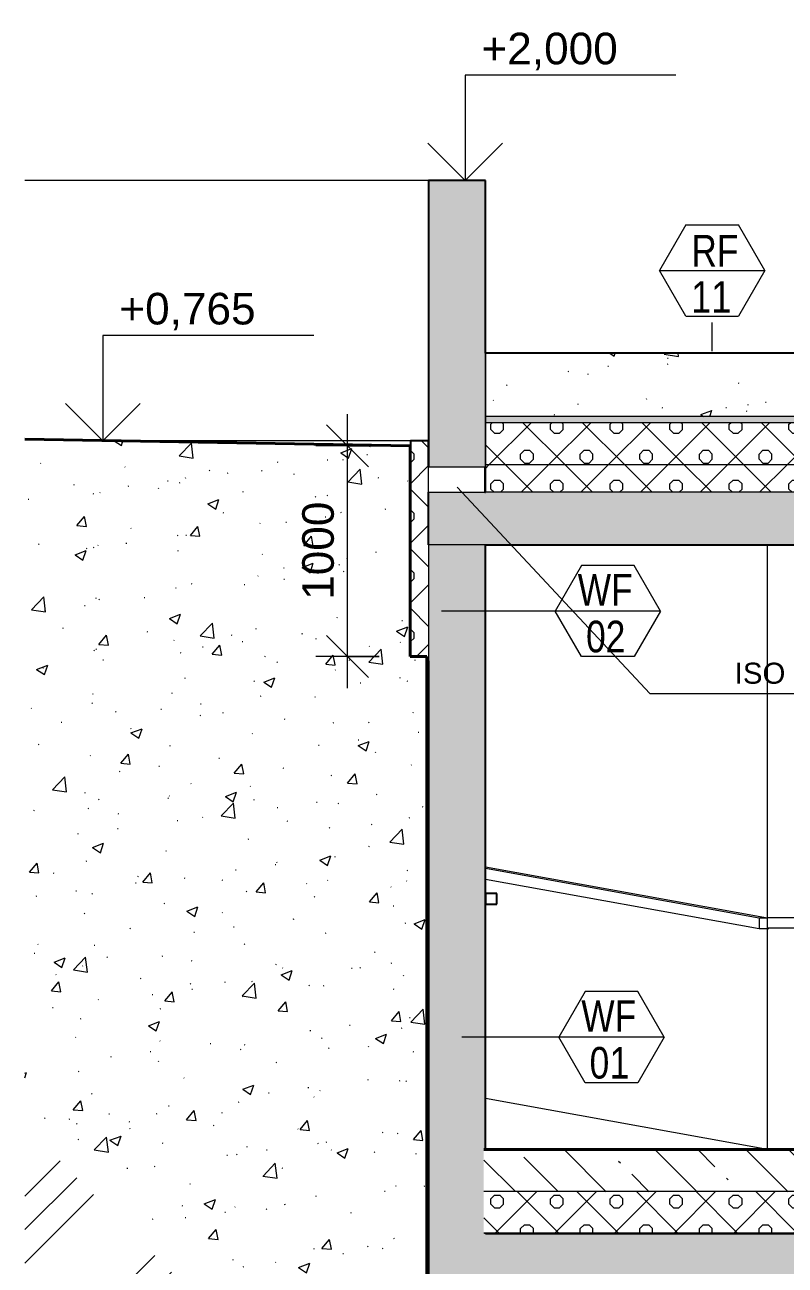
# Model space of a CAD drawing. Header units: millimetres. Extents: x -7743 to 191930, y -8645 to 72638.
# Drawn here: x -7743 to -4135, y -3149 to 2739 of the extents above; entities that cross this region are included whole.
import ezdxf

# ---------------------------------------------------------------- set-up
doc = ezdxf.new("R2010")
doc.units = ezdxf.units.MM
for name, color, linetype, lineweight in [('A-____-____-DIMS', 9, 'Continuous', 5), ('A-____-____-DIMS-100', 9, 'Continuous', 5), ('A-DETL-____-THIN', 9, 'Continuous', 9), ('A-DETL-____-WIDE', 9, 'Continuous', 40), ('A-DETL-GENF-OTLN', 9, 'Continuous', 9), ('A-FLOR-____-IDEN', 9, 'Continuous', 9), ('A-FLOR-____-MCUT', 9, 'Continuous', 25), ('A-FLOR-____-PATT', 9, 'Continuous', 25), ('A-FLOR-HRAL-MCUT', 9, 'Continuous', 25), ('A-FLOR-HRAL-OTLN', 9, 'Continuous', 9), ('A-FLOR-LEVL-OTLN', 9, 'Continuous', 9), ('A-WALL-____-MCUT', 9, 'Continuous', 25), ('A-WALL-____-OTLN', 9, 'Continuous', 9), ('A-WALL-____-PATT', 9, 'Continuous', 25), ('G-____-____-DIMS', 9, 'Continuous', 5), ('G-____-____-TEXT', 9, 'Continuous', 5), ('I-WALL-____-OTLN', 9, 'Continuous', 9)]:
    doc.layers.add(name, color=color, linetype=linetype, lineweight=lineweight)
doc.styles.add('Arial', font='arial.ttf', dxfattribs={"height": 150})
doc.styles.add('Arial Narrow', font='ARIALN.TTF', dxfattribs={"height": 150})
doc.styles.add('Arial_2', font='arial.ttf', dxfattribs={"height": 100})
doc.styles.add('Arial_3', font='arial.ttf', dxfattribs={"width": 0.8, "height": 150})
doc.dimstyles.new('Inner_Dimensions', dxfattribs={"dimscale": 304.8, "dimtxt": 153.03891, "dimasz": 0.656168, "dimexe": 0.492126, "dimexo": 0.0625, "dimgap": 0.065617, "dimtad": 1, "dimdec": 0, "dimzin": 0, "dimdsep": 46, "dimtxsty": 'Arial', "dimblk1": 'OBLIQUE', "dimblk2": 'OBLIQUE', "dimsah": 1, "dimcen": 0.09, "dimdle": 0.492126, "dimazin": 0, "dimtfac": 1, "dimtdec": 4, "dimtix": 1, "dimtmove": 0, "dimatfit": 3, "dimfxl": 0.492126, "dimfxlon": 1, "dimtvp": 1, "dimtolj": 1, "dimtzin": 0, "dimlwd": 9, "dimlwe": 9, "dimarcsym": 2})
pattern_1 = [(45, (765.94, 1865.4), (-141.4214, 141.4214), []), (0, (991.29, 1931.64), (141.421, 141.421), [25, -257.843]), (45, (1016.29, 1931.64), (-141.4214, 141.4214), [25, -175]), (90, (1033.96, 1949.32), (-141.421, 141.421), [25, -257.843]), (135, (1033.96, 1974.32), (-141.4214, -141.4214), [25, -175]), (0, (991.29, 1992), (141.421, 141.421), [25, -257.843]), (45, (973.6, 1974.32), (-141.4214, 141.4214), [25, -175]), (90, (973.61, 1949.32), (-141.421, 141.421), [25, -257.843]), (135, (991.29, 1931.64), (-141.4214, -141.4214), [25, -175]), (135, (958.79, 1865.4), (-141.4214, -141.4214), [])]
pattern_2 = [(50, (695.23, 1865.4), (537.945, -47.064), [56.25, -618.75]), (355, (695.23, 1865.4), (-104.064, 564.144), [45, -495]), (100.451, (740.06, 1861.5), (433.886, 517.077), [47.805, -525.857]), (46.184, (695.23, 2015.4), (800.43, -124.14), [84.375, -928.125]), (96.636, (761.9, 2005.06), (700.99, 730.593), [71.71, -788.785]), (351.184, (695.2, 2015.4), (701, 730.586), [67.5, -742.5]), (21, (770.23, 1977.9), (447.68, -301.964), [56.25, -618.75]), (326, (770.23, 1977.9), (182.487, 543.863), [45, -495]), (71.451, (807.54, 1952.74), (630.17, 241.893), [47.805, -525.857]), (37.5, (695.23, 1865.4), (9.12, 249.6704), [3.353, -485.647, 3.353, -499.147, -496.875]), (37.5, (695.23, 1865.4), (9.12, 249.6704), [-991.5, 3.353, -493.522]), (7.5, (695.23, 1865.4), (197.302, 295.809), [3.353, -283.147, 3.353, -474.397, -189.375]), (7.5, (695.23, 1865.4), (197.302, 295.809), [-764.25, 3.353, -186.022]), (327.5, (527.98, 1865.4), (400.367, -16.916), [3.353, -184.147, 3.353, -581.647, -776.25]), (327.5, (527.98, 1865.4), (400.367, -16.916), [-772.5, 3.353, -772.897]), (317.5, (453, 1865.4), (437.39, 75.079), [3.353, -240.397, 3.353, -385.147, -551.25]), (317.5, (453, 1865.4), (437.39, 75.079), [-632.25, 3.353, -547.897])]

# ---------------------------------------------------------------- blocks, each defined once
blk = doc.blocks.new('Ramp - Ramp-1379945-ŘEZ A-A OBJEKT A')
at = {"layer": 'A-FLOR-LEVL-OTLN'}
for p, q in [((-4218.8, -2600), (-5557.8, -2357.9)), ((-4218.8, -3000), (-4218.8, -2995.3))]:
    blk.add_line(p, q, dxfattribs=at)
blk = doc.blocks.new('Top Rail Type - Top Rail_Internal_-2231834-ŘEZ A-A OBJEKT A')
at = {"layer": 'A-FLOR-HRAL-OTLN'}
for p, q in [((-5557.8, -1257.9), (-4218.5, -1500.1)), ((-4259, -1501.1), (-5557.8, -1266.3)), ((-5557.8, -1316.4), (-4259, -1551.2)), ((-4259, -1501.1), (-4259, -1551.2)), ((-4218.5, -1501.1), (-4259, -1501.1)), ((-4259, -1551.2), (-4212.6, -1551.2)), ((-4212.6, -1551.2), (-4212.6, -1550))]:
    blk.add_line(p, q, dxfattribs=at)
blk = doc.blocks.new('Railing - Railing-2231868-ŘEZ A-A OBJEKT A')
at = {"layer": 'A-FLOR-HRAL-MCUT'}
for p, q in [((-5557.8, -1385.3), (-5557.8, -1435.3)), ((-5504, -1385.3), (-5557.8, -1385.3)), ((-5504, -1435.3), (-5504, -1385.3)), ((-5557.8, -1435.3), (-5504, -1435.3))]:
    blk.add_line(p, q, dxfattribs=at)
blk = doc.blocks.new('Top Rail Type - Top Rail_Internal_-2232327-ŘEZ A-A OBJEKT A')
at = {"layer": 'A-FLOR-HRAL-OTLN'}
for p, q in [((-5557.8, -1385.3), (-5557.8, -1435.3)), ((-5504, -1385.3), (-5557.8, -1385.3)), ((-5504, -1435.3), (-5504, -1385.3)), ((-5557.8, -1435.3), (-5504, -1435.3))]:
    blk.add_line(p, q, dxfattribs=at)
blk = doc.blocks.new('Top Rail Type - Top Rail_Internal_-2386869-ŘEZ A-A OBJEKT A')
at = {"layer": 'A-FLOR-HRAL-OTLN'}
for p, q in [((-4218.5, -1550), (-4218.5, -1500)), ((-3385, -1500), (-4218.5, -1500)), ((-3385, -1500), (-3385, -1550)), ((-3385, -1550), (-4218.5, -1550))]:
    blk.add_line(p, q, dxfattribs=at)
blk = doc.blocks.new('Spot Elevations - Default-792506-ŘEZ A-A OBJEKT A')
at = {"layer": 'G-____-____-DIMS', "lineweight": 9}
for p, q in [((1364, 1900), (364, 1900)), ((364, 1900), (364, 1400)), ((187.2, 1576.8), (364, 1400)), ((364, 1400), (540.8, 1576.8))]:
    blk.add_line(p, q, dxfattribs=at)
blk = doc.blocks.new('N_Floor Tag - Standard-1821837-ŘEZ A-A OBJEKT A')
at = {"layer": 'A-FLOR-____-IDEN'}
for p, q in [((-4607, 1789.3), (-4732, 1572.8)), ((-4607, 1789.3), (-4357, 1789.3)), ((-4232, 1572.8), (-4357, 1789.3)), ((-4607, 1356.3), (-4732, 1572.8)), ((-4732, 1572.8), (-4232, 1572.8)), ((-4232, 1572.8), (-4357, 1356.3)), ((-4607, 1356.3), (-4357, 1356.3))]:
    blk.add_line(p, q, dxfattribs=at)
at = {"layer": 'A-FLOR-____-IDEN', "lineweight": 5, "insert": (-4580.5, 1741.8), "char_height": 150, "width": 275.781, "attachment_point": 1, "style": 'Arial_3'}
blk.add_mtext('RF', dxfattribs=at)
blk = doc.blocks.new('DIMBLOCK67-ŘEZ A-A OBJEKT A')
at = {"layer": 'A-____-____-DIMS-100', "lineweight": 9}
for p, q in [((-6212, -410), (-6212, 890.4)), ((-6212, 740.4), (-6312, 840.4)), ((-6062, 740.4), (-6362, 740.4)), ((-6212, 740.4), (-6112, 640.4)), ((-6212, 740.4), (-6062, 740.4)), ((-6212, -260), (-6312, -160)), ((-6062, -260), (-6362, -260)), ((-6212, -260), (-6112, -360)), ((-6212, -260), (-6062, -260))]:
    blk.add_line(p, q, dxfattribs=at)
at = {"layer": 'A-____-____-DIMS-100', "color": 0, "lineweight": 9, "insert": (-6426.8, 9.5), "char_height": 150, "width": 553.765, "attachment_point": 1, "rotation": 90, "line_spacing_factor": 0.941778, "style": 'Arial'}
blk.add_mtext('1000', dxfattribs=at)
blk = doc.blocks.new('_Oblique')
at = {"color": 0, "linetype": 'ByBlock', "lineweight": -2}
blk.add_line((-0.5, -0.5), (0.5, 0.5), dxfattribs=at)

msp = doc.modelspace()

# ---------------------------------------------------------------- hatches: boundary and pattern name
at = {"layer": 'A-DETL-GENF-OTLN', "lineweight": 5}
h = msp.add_hatch(dxfattribs=at)
h.set_pattern_fill('FP_9', color=8, style=0, pattern_type=2)
h.set_pattern_definition(pattern_2)
h.paths.add_polyline_path([(-5835, -3500), (-5835, -260), (-5915, -260), (-5915, 740.4), (-7742.8, 772), (-7742.8, -2487.2), (-6730, -3500)])
h = msp.add_hatch(dxfattribs=at)
h.set_pattern_fill('FP_12', color=50, style=0, pattern_type=2)
h.set_pattern_definition([(45, (695.23, 1865.4), (-449.013, 449.013), []), (45, (854, 1865.4), (0, 898.026), []), (45, (536.5, 1865.4), (0, 898.026), [])])
h.paths.add_polyline_path([(27260.2, -5050.2), (27260.2, -460.7), (25354.8, -310.2), (25165, -500), (25165, -5050.2), (25330, -5050.2)])
h.paths.add_polyline_path([(14134.1, -5050.2), (24865, -5050.2), (24865, -3500), (-6730, -3500), (-7742.8, -2487.2), (-7742.8, -5050.2), (9758.7, -5050.2)])
h.paths.add_polyline_path([(27260.2, -310.3), (27260.2, -260.1), (25540.8, -124.2), (25494.3, -170.7), (26917.7, -283.2)])
h = msp.add_hatch(dxfattribs=at)
h.set_pattern_fill('FP_10', color=50, style=0, pattern_type=2)
h.set_pattern_definition([(315, (695.23, 1865.4), (215.526, 215.526), []), (315, (695.23, 2068.6), (215.526, 215.526), [127, -76.2, 12.7, -76.2, -127]), (315, (695.23, 2068.6), (215.526, 215.526), [-292.1, 127, 0])])
h.paths.add_polyline_path([(3015, -3045.3), (3015, -3000), (-3385, -2600), (-5565, -2600), (-5565, -2800), (-3367.4, -2801.1), (-185, -3000), (-260, -3000), (-260, -3045.3), (1008, -3045.3)])
h = msp.add_hatch(dxfattribs=at)
h.set_pattern_fill('FP_2', color=50, style=0, pattern_type=2)
h.set_pattern_definition(pattern_1)
h.paths.add_polyline_path([(-3385, -2995.3), (-3385, -2800), (-5565, -2800), (-5565, -2995.3)])
at = {"layer": 'A-FLOR-____-PATT', "lineweight": 5}
h = msp.add_hatch(dxfattribs=at)
h.set_pattern_fill('FP_9', color=256, style=0, pattern_type=2)
h.set_pattern_definition(pattern_2)
h.paths.add_polyline_path([(-5557.8, 880), (-340, 880), (-340, 1180), (-5557.8, 1180)])
msp.add_hatch(color=256, dxfattribs=at).paths.add_polyline_path([(-5557.8, 850), (-340, 850), (-340, 880), (-5557.8, 880)])
h = msp.add_hatch(dxfattribs=at)
h.set_pattern_fill('FP_2', color=256, style=0, pattern_type=2)
h.set_pattern_definition(pattern_1)
h.paths.add_polyline_path([(-340, 650), (-340, 850), (-5557.8, 850), (-5557.8, 650), (-1179.7, 650)])
h = msp.add_hatch(dxfattribs=at)
h.set_pattern_fill('FP_2', color=256, style=0, pattern_type=2)
h.set_pattern_definition(pattern_1)
h.paths.add_polyline_path([(-5557.8, 520), (-340, 520), (-340, 650), (-5557.8, 650)])
at = {"layer": 'A-FLOR-____-PATT', "lineweight": 9}
for points in [[(-360, 270), (-10, 270), (-10, 520), (-5826.8, 520), (-5826.8, 270), (-1179.7, 270)], [(23742.1, -3400), (23742.1, -3000), (3015, -3000), (3015, -3045.3), (-260, -3045.3), (-260, -3000), (-5826.8, -3000), (-5826.8, -3400), (22884.8, -3400)]]:
    msp.add_hatch(color=256, dxfattribs=at).paths.add_polyline_path(points)
at = {"layer": 'A-WALL-____-PATT', "lineweight": 9}
for points in [[(-5557.8, 520), (-5557.8, 2000), (-5826.8, 2000), (-5826.8, 640), (-5561, 640), (-5561, 520)], [(-5557.8, -3000), (-5558.3, -2995.3), (-5565, -2995.3), (-5565, -2600), (-5557.8, -2600), (-5557.8, 270), (-5826.8, 270), (-5826.8, -3000), (-5565, -3000)]]:
    msp.add_hatch(color=256, dxfattribs=at).paths.add_polyline_path(points)
at = {"layer": 'A-WALL-____-PATT', "lineweight": 5}
h = msp.add_hatch(dxfattribs=at)
h.set_pattern_fill('FP_2', color=256, style=0, pattern_type=2)
h.set_pattern_definition(pattern_1)
h.paths.add_polyline_path([(-5835, -280), (-5826.8, -280), (-5826.8, 520), (-5829, 520), (-5829, 640), (-5826.8, 640), (-5826.8, 765), (-5912.8, 765), (-5912.8, -260), (-5835, -260)])

# ---------------------------------------------------------------- linework, layer by layer
at = {"layer": 'A-DETL-____-THIN'}
for p, q in [((-5561, 640), (-5829, 640)), ((-5829, 640), (-5829, 520)), ((-5561, 520), (-5561, 640)), ((-5691.2, 545), (-4777.3, -435)), ((-5829, 520), (-5561, 520)), ((-5101, 172.8), (-5226, -43.7)), ((-4851, 172.8), (-5101, 172.8)), ((-4726, -43.7), (-4851, 172.8)), ((-5226, -43.7), (-5766, -43.7)), ((-4726, -43.7), (-5226, -43.7)), ((-5101, -260.2), (-5226, -43.7)), ((-4726, -43.7), (-4851, -260.2)), ((-4851, -260.2), (-5101, -260.2)), ((-4777.3, -435), (-3577.3, -435)), ((-5084, -1850.7), (-5209, -2067.2)), ((-4834, -1850.7), (-5084, -1850.7)), ((-4709, -2067.2), (-4834, -1850.7)), ((-5209, -2067.2), (-5669, -2067.2)), ((-4709, -2067.2), (-5209, -2067.2)), ((-5084, -2283.7), (-5209, -2067.2)), ((-4709, -2067.2), (-4834, -2283.7)), ((-4834, -2283.7), (-5084, -2283.7)), ((-3385, -2800), (-5565, -2800)), ((-5565, -2995.3), (-3385, -2995.3))]:
    msp.add_line(p, q, dxfattribs=at)
at = {"layer": 'A-DETL-____-WIDE'}
for p, q in [((-5915, 740.4), (-7742.8, 772)), ((-5915, 520), (-5915, 740.4)), ((-5915, -260), (-5915, 520)), ((-5835, -260), (-5915, -260)), ((-5835, -3500), (-5835, -260)), ((-3385, -2600), (-5565, -2600)), ((-5565, -2600), (-3385, -2600))]:
    msp.add_line(p, q, dxfattribs=at)
at = {"layer": 'A-FLOR-____-IDEN'}
msp.add_line((-4482, 1190), (-4482, 1325.6), dxfattribs=at)
at = {"layer": 'A-FLOR-____-MCUT'}
for p, q in [((-340, 1180), (-5557.8, 1180)), ((-5557.8, 520), (-5557.8, 520)), ((-5557.8, 270), (-360, 270)), ((-5826.8, -3000), (-5826.8, -3500)), ((-3385, -3000), (-5557.8, -3000))]:
    msp.add_line(p, q, dxfattribs=at)
at = {"layer": 'A-FLOR-____-MCUT', "lineweight": 9}
for p, q in [((-5557.8, 1180), (-5557.8, 520)), ((-340, 880), (-5557.8, 880)), ((-340, 850), (-5557.8, 850)), ((-340, 650), (-5557.8, 650)), ((-340, 520), (-5557.8, 520))]:
    msp.add_line(p, q, dxfattribs=at)
at = {"layer": 'A-WALL-____-MCUT'}
for p, q in [((-5557.8, 2000), (-5826.8, 2000)), ((-5826.8, 2000), (-5826.8, 640)), ((-5557.8, 1180), (-5557.8, 2000)), ((-5826.8, 765), (-5912.8, 765)), ((-5912.8, 765), (-5912.8, -260)), ((-5826.8, 640), (-5826.8, 765)), ((-5826.8, 270), (-5826.8, 520)), ((-5561, 520), (-5557.8, 520)), ((-5557.8, -2600), (-5557.8, 270)), ((-5835, -280), (-5826.8, -280)), ((-5826.8, -280), (-5826.8, -3000)), ((-5557.8, -3000), (-5557.8, -2995.3))]:
    msp.add_line(p, q, dxfattribs=at)
at = {"layer": 'A-WALL-____-MCUT', "lineweight": 9}
for p, q in [((-5557.8, 520), (-5557.8, 1180)), ((-5557.8, 270), (-5826.8, 270)), ((-5826.8, 270), (-5826.8, -280))]:
    msp.add_line(p, q, dxfattribs=at)
at = {"layer": 'A-WALL-____-OTLN'}
for p, q in [((-5826.8, 2000), (-7742.8, 2000)), ((-5912.8, 765), (-7335.6, 765)), ((-5835, -3000), (-5826.8, -3000))]:
    msp.add_line(p, q, dxfattribs=at)
at = {"layer": 'G-____-____-DIMS', "lineweight": 9}
msp.add_line((-7335.6, 765), (-7372.4, 765), dxfattribs=at)
at = {"layer": 'I-WALL-____-OTLN'}
for p, q in [((-4218.5, -1500), (-4218.5, 270)), ((-4218.5, -2600), (-4218.5, -1551.2)), ((-4218.5, -3000), (-4218.5, -2995.3))]:
    msp.add_line(p, q, dxfattribs=at)

# ---------------------------------------------------------------- block references
at = {"layer": 'A-FLOR-____-IDEN', "lineweight": 5}
msp.add_blockref('N_Floor Tag - Standard-1821837-ŘEZ A-A OBJEKT A', (0, 0), dxfattribs=at)
at = {"layer": 'A-FLOR-HRAL-OTLN'}
for name in ['Top Rail Type - Top Rail_Internal_-2231834-ŘEZ A-A OBJEKT A', 'Railing - Railing-2231868-ŘEZ A-A OBJEKT A', 'Top Rail Type - Top Rail_Internal_-2232327-ŘEZ A-A OBJEKT A', 'Top Rail Type - Top Rail_Internal_-2386869-ŘEZ A-A OBJEKT A']:
    msp.add_blockref(name, (0, 0), dxfattribs=at)
at = {"layer": 'A-FLOR-LEVL-OTLN'}
msp.add_blockref('Ramp - Ramp-1379945-ŘEZ A-A OBJEKT A', (0, 0), dxfattribs=at)
at = {"layer": 'G-____-____-DIMS', "lineweight": 9}
for p in [(-6017.9, 600), (-7736.3, -635)]:
    msp.add_blockref('Spot Elevations - Default-792506-ŘEZ A-A OBJEKT A', p, dxfattribs=at)

# ---------------------------------------------------------------- texts
at = {"layer": 'A-FLOR-____-IDEN', "lineweight": 5, "insert": (-4581.6, 1522.1), "char_height": 150, "width": 240.506, "attachment_point": 1, "style": 'Arial Narrow'}
msp.add_mtext('11', dxfattribs=at)
at = {"layer": 'G-____-____-TEXT', "color": 7, "lineweight": 9, "attachment_point": 1}
for s, insert, char_height, width, style in [('WF', (-5119.5, 132.2), 150, 333.502, 'Arial_3'), ('02', (-5079.9, -89.7), 150, 230.886, 'Arial_3'), ('I', (-4375.6, -288.9), 100, 48.101, 'Arial_2'), ('SO NOSNÍK ', (-4335.9, -288.9), 100, 913.924, 'Arial_2'), ('WF', (-5102.5, -1891.3), 150, 333.502, 'Arial_3'), ('0', (-5063, -2113.3), 150, 115.443, 'Arial_3'), ('1', (-4967.7, -2113.3), 150, 115.443, 'Arial_3')]:
    msp.add_mtext(s, dxfattribs=dict(at, insert=insert, char_height=char_height, width=width, style=style))

# ---------------------------------------------------------------- dimensions: what is measured, and where the dimension line sits
at = {"layer": 'A-____-____-DIMS', "lineweight": 9}
dim = msp.add_linear_dim(base=(-6212, 740.4), p1=(-6062, -260), p2=(-6062, 740.4), angle=90, dimstyle='Inner_Dimensions', override={"dimpost": '<>', "dimfxl": 1000.418182}, dxfattribs=at)
dim.commit()
dim.dimension.update_dxf_attribs({"geometry": 'DIMBLOCK67-ŘEZ A-A OBJEKT A', "text_midpoint": (-6308.6, 240.2)})

# ---------------------------------------------------------------- next in the draw order: texts
at = {"layer": 'G-____-____-DIMS', "lineweight": 9, "char_height": 150, "width": 773.133, "attachment_point": 1, "line_spacing_factor": 0.941778, "style": 'Arial', "bg_fill": 3, "box_fill_scale": 1.25, "bg_fill_color": 256, "bg_fill_true_color": 13158600, "bg_fill_transparency": 0}
for s, insert in [('+2,000', (-5576.1, 2701.8)), ('+0,765', (-7294.5, 1466.8))]:
    msp.add_mtext(s, dxfattribs=dict(at, insert=insert))

doc.saveas('drawing.dxf')
